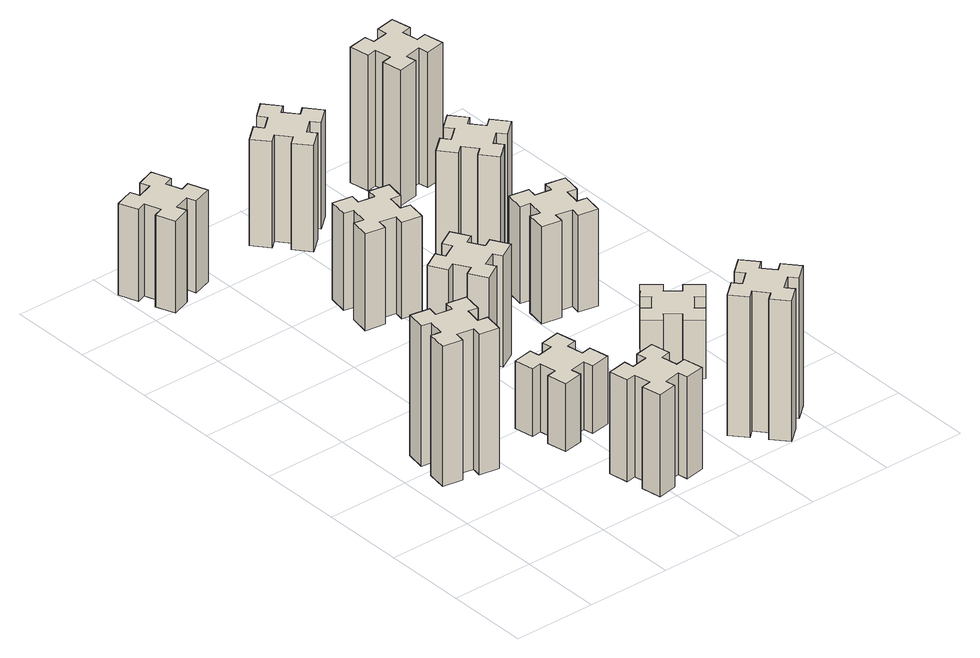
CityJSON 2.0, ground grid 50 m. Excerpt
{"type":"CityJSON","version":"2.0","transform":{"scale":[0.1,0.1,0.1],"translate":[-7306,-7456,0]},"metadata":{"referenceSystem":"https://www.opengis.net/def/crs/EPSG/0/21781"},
"CityObjects":{
"building1":{"type":"Building","attributes":{"class":"1000","function":"1000","usage":"1000","yearOfConstruction":2016,"roofType":"1000","measuredHeight":87,"storeysAboveGround":30,"storeysBelowGround":0},"geometry":[{"type":"Solid","lod":"1","boundaries":[[[[0,1,2,3,4,5,6,7,8,9,10,11,12,13,14,15,16,17,18,19]],[[17,16,20,21]],[[16,15,22,20]],[[15,14,23,22]],[[14,13,24,23]],[[13,12,25,24]],[[12,11,26,25]],[[11,10,27,26]],[[10,9,28,27]],[[9,8,29,28]],[[8,7,30,29]],[[7,6,31,30]],[[6,5,32,31]],[[5,4,33,32]],[[4,3,34,33]],[[3,2,35,34]],[[2,1,36,35]],[[1,0,37,36]],[[0,19,38,37]],[[19,18,39,38]],[[18,17,21,39]],[[24,25,26,27,28,29,30,31,32,33,34,35,36,37,38,39,21,20,22,23]]]]}]},
"building2":{"type":"Building","attributes":{"class":"1000","function":"1000","usage":"1000","yearOfConstruction":2016,"roofType":"1000","measuredHeight":63,"storeysAboveGround":30,"storeysBelowGround":0},"geometry":[{"type":"Solid","lod":"1","boundaries":[[[[40,41,42,43,44,45,46,47,48,49,50,51,52,53,54,55,56,57,58,59]],[[57,56,60,61]],[[56,55,62,60]],[[55,54,63,62]],[[54,53,64,63]],[[53,52,65,64]],[[52,51,66,65]],[[51,50,67,66]],[[50,49,68,67]],[[49,48,69,68]],[[48,47,70,69]],[[47,46,71,70]],[[46,45,72,71]],[[45,44,73,72]],[[44,43,74,73]],[[43,42,75,74]],[[42,41,76,75]],[[41,40,77,76]],[[40,59,78,77]],[[59,58,79,78]],[[58,57,61,79]],[[64,65,66,67,68,69,70,71,72,73,74,75,76,77,78,79,61,60,62,63]]]]}]},
"building3":{"type":"Building","attributes":{"class":"1000","function":"1000","usage":"1000","yearOfConstruction":2016,"roofType":"1000","measuredHeight":57,"storeysAboveGround":30,"storeysBelowGround":0},"geometry":[{"type":"Solid","lod":"1","boundaries":[[[[80,81,82,83,84,85,86,87,88,89,90,91,92,93,94,95,96,97,98,99]],[[97,96,100,101]],[[96,95,102,100]],[[95,94,103,102]],[[94,93,104,103]],[[93,92,105,104]],[[92,91,106,105]],[[91,90,107,106]],[[90,89,108,107]],[[89,88,109,108]],[[88,87,110,109]],[[87,86,111,110]],[[86,85,112,111]],[[85,84,113,112]],[[84,83,114,113]],[[83,82,115,114]],[[82,81,116,115]],[[81,80,117,116]],[[80,99,118,117]],[[99,98,119,118]],[[98,97,101,119]],[[104,105,106,107,108,109,110,111,112,113,114,115,116,117,118,119,101,100,102,103]]]]}]},
"building4":{"type":"Building","attributes":{"class":"1000","function":"1000","usage":"1000","yearOfConstruction":2016,"roofType":"1000","measuredHeight":42,"storeysAboveGround":30,"storeysBelowGround":0},"geometry":[{"type":"Solid","lod":"1","boundaries":[[[[120,121,122,123,124,125,126,127,128,129,130,131,132,133,134,135,136,137,138,139]],[[137,136,140,141]],[[136,135,142,140]],[[135,134,143,142]],[[134,133,144,143]],[[133,132,145,144]],[[132,131,146,145]],[[131,130,147,146]],[[130,129,148,147]],[[129,128,149,148]],[[128,127,150,149]],[[127,126,151,150]],[[126,125,152,151]],[[125,124,153,152]],[[124,123,154,153]],[[123,122,155,154]],[[122,121,156,155]],[[121,120,157,156]],[[120,139,158,157]],[[139,138,159,158]],[[138,137,141,159]],[[144,145,146,147,148,149,150,151,152,153,154,155,156,157,158,159,141,140,142,143]]]]}]},
"building5":{"type":"Building","attributes":{"class":"1000","function":"1000","usage":"1000","yearOfConstruction":2016,"roofType":"1000","measuredHeight":69,"storeysAboveGround":30,"storeysBelowGround":0},"geometry":[{"type":"Solid","lod":"1","boundaries":[[[[160,161,162,163,164,165,166,167,168,169,170,171,172,173,174,175,176,177,178,179]],[[177,176,180,181]],[[176,175,182,180]],[[175,174,183,182]],[[174,173,184,183]],[[173,172,185,184]],[[172,171,186,185]],[[171,170,187,186]],[[170,169,188,187]],[[169,168,189,188]],[[168,167,190,189]],[[167,166,191,190]],[[166,165,192,191]],[[165,164,193,192]],[[164,163,194,193]],[[163,162,195,194]],[[162,161,196,195]],[[161,160,197,196]],[[160,179,198,197]],[[179,178,199,198]],[[178,177,181,199]],[[184,185,186,187,188,189,190,191,192,193,194,195,196,197,198,199,181,180,182,183]]]]}]},
"building6":{"type":"Building","attributes":{"class":"1000","function":"1000","usage":"1000","yearOfConstruction":2016,"roofType":"1000","measuredHeight":60,"storeysAboveGround":30,"storeysBelowGround":0},"geometry":[{"type":"Solid","lod":"1","boundaries":[[[[200,201,202,203,204,205,206,207,208,209,210,211,212,213,214,215,216,217,218,219]],[[217,216,220,221]],[[216,215,222,220]],[[215,214,223,222]],[[214,213,224,223]],[[213,212,225,224]],[[212,211,226,225]],[[211,210,227,226]],[[210,209,228,227]],[[209,208,229,228]],[[208,207,230,229]],[[207,206,231,230]],[[206,205,232,231]],[[205,204,233,232]],[[204,203,234,233]],[[203,202,235,234]],[[202,201,236,235]],[[201,200,237,236]],[[200,219,238,237]],[[219,218,239,238]],[[218,217,221,239]],[[224,225,226,227,228,229,230,231,232,233,234,235,236,237,238,239,221,220,222,223]]]]}]},
"building7":{"type":"Building","attributes":{"class":"1000","function":"1000","usage":"1000","yearOfConstruction":2016,"roofType":"1000","measuredHeight":87,"storeysAboveGround":30,"storeysBelowGround":0},"geometry":[{"type":"Solid","lod":"1","boundaries":[[[[240,241,242,243,244,245,246,247,248,249,250,251,252,253,254,255,256,257,258,259]],[[257,256,260,261]],[[256,255,262,260]],[[255,254,263,262]],[[254,253,264,263]],[[253,252,265,264]],[[252,251,266,265]],[[251,250,267,266]],[[250,249,268,267]],[[249,248,269,268]],[[248,247,270,269]],[[247,246,271,270]],[[246,245,272,271]],[[245,244,273,272]],[[244,243,274,273]],[[243,242,275,274]],[[242,241,276,275]],[[241,240,277,276]],[[240,259,278,277]],[[259,258,279,278]],[[258,257,261,279]],[[264,265,266,267,268,269,270,271,272,273,274,275,276,277,278,279,261,260,262,263]]]]}]},
"building8":{"type":"Building","attributes":{"class":"1000","function":"1000","usage":"1000","yearOfConstruction":2016,"roofType":"1000","measuredHeight":66,"storeysAboveGround":30,"storeysBelowGround":0},"geometry":[{"type":"Solid","lod":"1","boundaries":[[[[280,281,282,283,284,285,286,287,288,289,290,291,292,293,294,295,296,297,298,299]],[[297,296,300,301]],[[296,295,302,300]],[[295,294,303,302]],[[294,293,304,303]],[[293,292,305,304]],[[292,291,306,305]],[[291,290,307,306]],[[290,289,308,307]],[[289,288,309,308]],[[288,287,310,309]],[[287,286,311,310]],[[286,285,312,311]],[[285,284,313,312]],[[284,283,314,313]],[[283,282,315,314]],[[282,281,316,315]],[[281,280,317,316]],[[280,299,318,317]],[[299,298,319,318]],[[298,297,301,319]],[[304,305,306,307,308,309,310,311,312,313,314,315,316,317,318,319,301,300,302,303]]]]}]},
"building9":{"type":"Building","attributes":{"class":"1000","function":"1000","usage":"1000","yearOfConstruction":2016,"roofType":"1000","measuredHeight":36,"storeysAboveGround":30,"storeysBelowGround":0},"geometry":[{"type":"Solid","lod":"1","boundaries":[[[[320,321,322,323,324,325,326,327,328,329,330,331,332,333,334,335,336,337,338,339]],[[337,336,340,341]],[[336,335,342,340]],[[335,334,343,342]],[[334,333,344,343]],[[333,332,345,344]],[[332,331,346,345]],[[331,330,347,346]],[[330,329,348,347]],[[329,328,349,348]],[[328,327,350,349]],[[327,326,351,350]],[[326,325,352,351]],[[325,324,353,352]],[[324,323,354,353]],[[323,322,355,354]],[[322,321,356,355]],[[321,320,357,356]],[[320,339,358,357]],[[339,338,359,358]],[[338,337,341,359]],[[344,345,346,347,348,349,350,351,352,353,354,355,356,357,358,359,341,340,342,343]]]]}]},
"building10":{"type":"Building","attributes":{"class":"1000","function":"1000","usage":"1000","yearOfConstruction":2016,"roofType":"1000","measuredHeight":60,"storeysAboveGround":30,"storeysBelowGround":0},"geometry":[{"type":"Solid","lod":"1","boundaries":[[[[360,361,362,363,364,365,366,367,368,369,370,371,372,373,374,375,376,377,378,379]],[[377,376,380,381]],[[376,375,382,380]],[[375,374,383,382]],[[374,373,384,383]],[[373,372,385,384]],[[372,371,386,385]],[[371,370,387,386]],[[370,369,388,387]],[[369,368,389,388]],[[368,367,390,389]],[[367,366,391,390]],[[366,365,392,391]],[[365,364,393,392]],[[364,363,394,393]],[[363,362,395,394]],[[362,361,396,395]],[[361,360,397,396]],[[360,379,398,397]],[[379,378,399,398]],[[378,377,381,399]],[[384,385,386,387,388,389,390,391,392,393,394,395,396,397,398,399,381,380,382,383]]]]}]},
"building11":{"type":"Building","attributes":{"class":"1000","function":"1000","usage":"1000","yearOfConstruction":2016,"roofType":"1000","measuredHeight":69,"storeysAboveGround":30,"storeysBelowGround":0},"geometry":[{"type":"Solid","lod":"1","boundaries":[[[[400,401,402,403,404,405,406,407,408,409,410,411,412,413,414,415,416,417,418,419]],[[417,416,420,421]],[[416,415,422,420]],[[415,414,423,422]],[[414,413,424,423]],[[413,412,425,424]],[[412,411,426,425]],[[411,410,427,426]],[[410,409,428,427]],[[409,408,429,428]],[[408,407,430,429]],[[407,406,431,430]],[[406,405,432,431]],[[405,404,433,432]],[[404,403,434,433]],[[403,402,435,434]],[[402,401,436,435]],[[401,400,437,436]],[[400,419,438,437]],[[419,418,439,438]],[[418,417,421,439]],[[424,425,426,427,428,429,430,431,432,433,434,435,436,437,438,439,421,420,422,423]]]]}]},
"building12":{"type":"Building","attributes":{"class":"1000","function":"1000","usage":"1000","yearOfConstruction":2016,"roofType":"1000","measuredHeight":84,"storeysAboveGround":30,"storeysBelowGround":0},"geometry":[{"type":"Solid","lod":"1","boundaries":[[[[440,441,442,443,444,445,446,447,448,449,450,451,452,453,454,455,456,457,458,459]],[[457,456,460,461]],[[456,455,462,460]],[[455,454,463,462]],[[454,453,464,463]],[[453,452,465,464]],[[452,451,466,465]],[[451,450,467,466]],[[450,449,468,467]],[[449,448,469,468]],[[448,447,470,469]],[[447,446,471,470]],[[446,445,472,471]],[[445,444,473,472]],[[444,443,474,473]],[[443,442,475,474]],[[442,441,476,475]],[[441,440,477,476]],[[440,459,478,477]],[[459,458,479,478]],[[458,457,461,479]],[[464,465,466,467,468,469,470,471,472,473,474,475,476,477,478,479,461,460,462,463]]]]}]}
},
"vertices":[
[425,917,0],[442,1015,0],[501,1005,0],[522,1123,0],[404,1144,0],[394,1085,0],[295,1102,0],[306,1161,0],[187,1182,0],[167,1064,0],[226,1054,0],[208,955,0],[149,966,0],[128,847,0],[247,827,0],[257,886,0],[355,868,0],[345,809,0],[463,788,0],[484,907,0],[355,868,870],[345,809,870],[257,886,870],[247,827,870],[128,847,870],[149,966,870],[208,955,870],[226,1054,870],[167,1064,870],[187,1182,870],[306,1161,870],[295,1102,870],[394,1085,870],[404,1144,870],[522,1123,870],[501,1005,870],[442,1015,870],[425,917,870],[484,907,870],[463,788,870],
[1035,128,0],[1134,146,0],[1144,87,0],[1262,107,0],[1241,226,0],[1182,215,0],[1165,314,0],[1224,324,0],[1203,442,0],[1085,421,0],[1095,362,0],[997,345,0],[987,404,0],[868,383,0],[889,265,0],[948,275,0],[966,177,0],[907,167,0],[927,48,0],[1046,69,0],[966,177,630],[907,167,630],[948,275,630],[889,265,630],[868,383,630],[987,404,630],[997,345,630],[1095,362,630],[1085,421,630],[1203,442,630],[1224,324,630],[1165,314,630],[1182,215,630],[1241,226,630],[1262,107,630],[1144,87,630],[1134,146,630],[1035,128,630],[1046,69,630],[927,48,630],
[216,3085,0],[310,3119,0],[330,3063,0],[443,3104,0],[402,3217,0],[346,3196,0],[312,3290,0],[368,3310,0],[327,3423,0],[214,3382,0],[235,3326,0],[141,3292,0],[120,3348,0],[7,3307,0],[49,3194,0],[105,3215,0],[139,3121,0],[83,3100,0],[124,2987,0],[237,3029,0],[139,3121,570],[83,3100,570],[105,3215,570],[49,3194,570],[7,3307,570],[120,3348,570],[141,3292,570],[235,3326,570],[214,3382,570],[327,3423,570],[368,3310,570],[312,3290,570],[346,3196,570],[402,3217,570],[443,3104,570],[330,3063,570],[310,3119,570],[216,3085,570],[237,3029,570],[124,2987,570],
[995,1002,0],[897,985,0],[887,1044,0],[768,1023,0],[789,905,0],[848,915,0],[866,817,0],[807,807,0],[827,688,0],[946,709,0],[935,768,0],[1034,786,0],[1044,727,0],[1162,747,0],[1141,866,0],[1082,855,0],[1065,954,0],[1124,964,0],[1103,1082,0],[985,1061,0],[1065,954,420],[1124,964,420],[1082,855,420],[1141,866,420],[1162,747,420],[1044,727,420],[1034,786,420],[935,768,420],[946,709,420],[827,688,420],[807,807,420],[866,817,420],[848,915,420],[789,905,420],[768,1023,420],[887,1044,420],[897,985,420],[995,1002,420],[985,1061,420],[1103,1082,420],
[845,1614,0],[895,1527,0],[843,1497,0],[903,1393,0],[1007,1453,0],[977,1505,0],[1064,1555,0],[1094,1503,0],[1198,1563,0],[1138,1667,0],[1086,1637,0],[1036,1724,0],[1088,1754,0],[1028,1858,0],[924,1798,0],[954,1746,0],[867,1696,0],[837,1748,0],[733,1688,0],[793,1584,0],[867,1696,690],[837,1748,690],[954,1746,690],[924,1798,690],[1028,1858,690],[1088,1754,690],[1036,1724,690],[1086,1637,690],[1138,1667,690],[1198,1563,690],[1094,1503,690],[1064,1555,690],[977,1505,690],[1007,1453,690],[903,1393,690],[843,1497,690],[895,1527,690],[845,1614,690],[793,1584,690],[733,1688,690],
[866,2434,0],[848,2335,0],[789,2346,0],[768,2227,0],[887,2207,0],[897,2266,0],[995,2248,0],[985,2189,0],[1103,2168,0],[1124,2287,0],[1065,2297,0],[1082,2395,0],[1141,2385,0],[1162,2503,0],[1044,2524,0],[1034,2465,0],[935,2482,0],[946,2541,0],[827,2562,0],[807,2444,0],[935,2482,600],[946,2541,600],[1034,2465,600],[1044,2524,600],[1162,2503,600],[1141,2385,600],[1082,2395,600],[1065,2297,600],[1124,2287,600],[1103,2168,600],[985,2189,600],[995,2248,600],[897,2266,600],[887,2207,600],[768,2227,600],[789,2346,600],[848,2335,600],[866,2434,600],[807,2444,600],[827,2562,600],
[1838,129,0],[1914,193,0],[1953,147,0],[2045,224,0],[1968,316,0],[1922,278,0],[1857,354,0],[1903,393,0],[1826,485,0],[1734,408,0],[1773,362,0],[1696,297,0],[1658,343,0],[1566,266,0],[1643,174,0],[1689,213,0],[1753,136,0],[1707,98,0],[1784,6,0],[1876,83,0],[1753,136,870],[1707,98,870],[1689,213,870],[1643,174,870],[1566,266,870],[1658,343,870],[1696,297,870],[1773,362,870],[1734,408,870],[1826,485,870],[1903,393,870],[1857,354,870],[1922,278,870],[1968,316,870],[2045,224,870],[1953,147,870],[1914,193,870],[1838,129,870],[1876,83,870],[1784,6,870],
[1182,3238,0],[1117,3314,0],[1163,3353,0],[1086,3445,0],[994,3368,0],[1033,3322,0],[956,3257,0],[918,3303,0],[826,3226,0],[903,3134,0],[949,3173,0],[1013,3096,0],[967,3058,0],[1044,2966,0],[1136,3043,0],[1098,3089,0],[1174,3153,0],[1213,3107,0],[1305,3184,0],[1228,3276,0],[1174,3153,660],[1213,3107,660],[1098,3089,660],[1136,3043,660],[1044,2966,660],[967,3058,660],[1013,3096,660],[949,3173,660],[903,3134,660],[826,3226,660],[918,3303,660],[956,3257,660],[1033,3322,660],[994,3368,660],[1086,3445,660],[1163,3353,660],[1117,3314,660],[1182,3238,660],[1228,3276,660],[1305,3184,660],
[1857,876,0],[1922,953,0],[1968,914,0],[2045,1006,0],[1953,1083,0],[1914,1037,0],[1838,1102,0],[1876,1148,0],[1784,1225,0],[1707,1133,0],[1753,1094,0],[1689,1018,0],[1643,1056,0],[1566,964,0],[1658,887,0],[1696,933,0],[1773,869,0],[1734,823,0],[1826,746,0],[1903,838,0],[1773,869,360],[1734,823,360],[1696,933,360],[1658,887,360],[1566,964,360],[1643,1056,360],[1689,1018,360],[1753,1094,360],[1707,1133,360],[1784,1225,360],[1876,1148,360],[1838,1102,360],[1914,1037,360],[1953,1083,360],[2045,1006,360],[1968,914,360],[1922,953,360],[1857,876,360],[1903,838,360],[1826,746,360],
[1637,1726,0],[1735,1708,0],[1725,1649,0],[1843,1628,0],[1864,1747,0],[1805,1757,0],[1822,1855,0],[1881,1845,0],[1902,1963,0],[1784,1984,0],[1774,1925,0],[1675,1942,0],[1686,2001,0],[1567,2022,0],[1547,1904,0],[1606,1894,0],[1588,1795,0],[1529,1806,0],[1508,1687,0],[1627,1667,0],[1588,1795,600],[1529,1806,600],[1606,1894,600],[1547,1904,600],[1567,2022,600],[1686,2001,600],[1675,1942,600],[1774,1925,600],[1784,1984,600],[1902,1963,600],[1881,1845,600],[1822,1855,600],[1805,1757,600],[1864,1747,600],[1843,1628,600],[1725,1649,600],[1735,1708,600],[1637,1726,600],[1627,1667,600],[1508,1687,600],
[1822,2498,0],[1757,2574,0],[1803,2613,0],[1726,2705,0],[1634,2628,0],[1673,2582,0],[1596,2517,0],[1558,2563,0],[1466,2486,0],[1543,2394,0],[1589,2433,0],[1653,2356,0],[1607,2318,0],[1684,2226,0],[1776,2303,0],[1738,2349,0],[1814,2413,0],[1853,2367,0],[1945,2444,0],[1868,2536,0],[1814,2413,690],[1853,2367,690],[1738,2349,690],[1776,2303,690],[1684,2226,690],[1607,2318,690],[1653,2356,690],[1589,2433,690],[1543,2394,690],[1466,2486,690],[1558,2563,690],[1596,2517,690],[1673,2582,690],[1634,2628,690],[1726,2705,690],[1803,2613,690],[1757,2574,690],[1822,2498,690],[1868,2536,690],[1945,2444,690],
[1922,3175,0],[1905,3274,0],[1964,3284,0],[1943,3402,0],[1825,3381,0],[1835,3322,0],[1737,3305,0],[1727,3364,0],[1608,3343,0],[1629,3225,0],[1688,3235,0],[1706,3137,0],[1647,3127,0],[1667,3008,0],[1786,3029,0],[1775,3088,0],[1874,3106,0],[1884,3047,0],[2002,3067,0],[1981,3186,0],[1874,3106,840],[1884,3047,840],[1775,3088,840],[1786,3029,840],[1667,3008,840],[1647,3127,840],[1706,3137,840],[1688,3235,840],[1629,3225,840],[1608,3343,840],[1727,3364,840],[1737,3305,840],[1835,3322,840],[1825,3381,840],[1943,3402,840],[1964,3284,840],[1905,3274,840],[1922,3175,840],[1981,3186,840],[2002,3067,840]
]}
